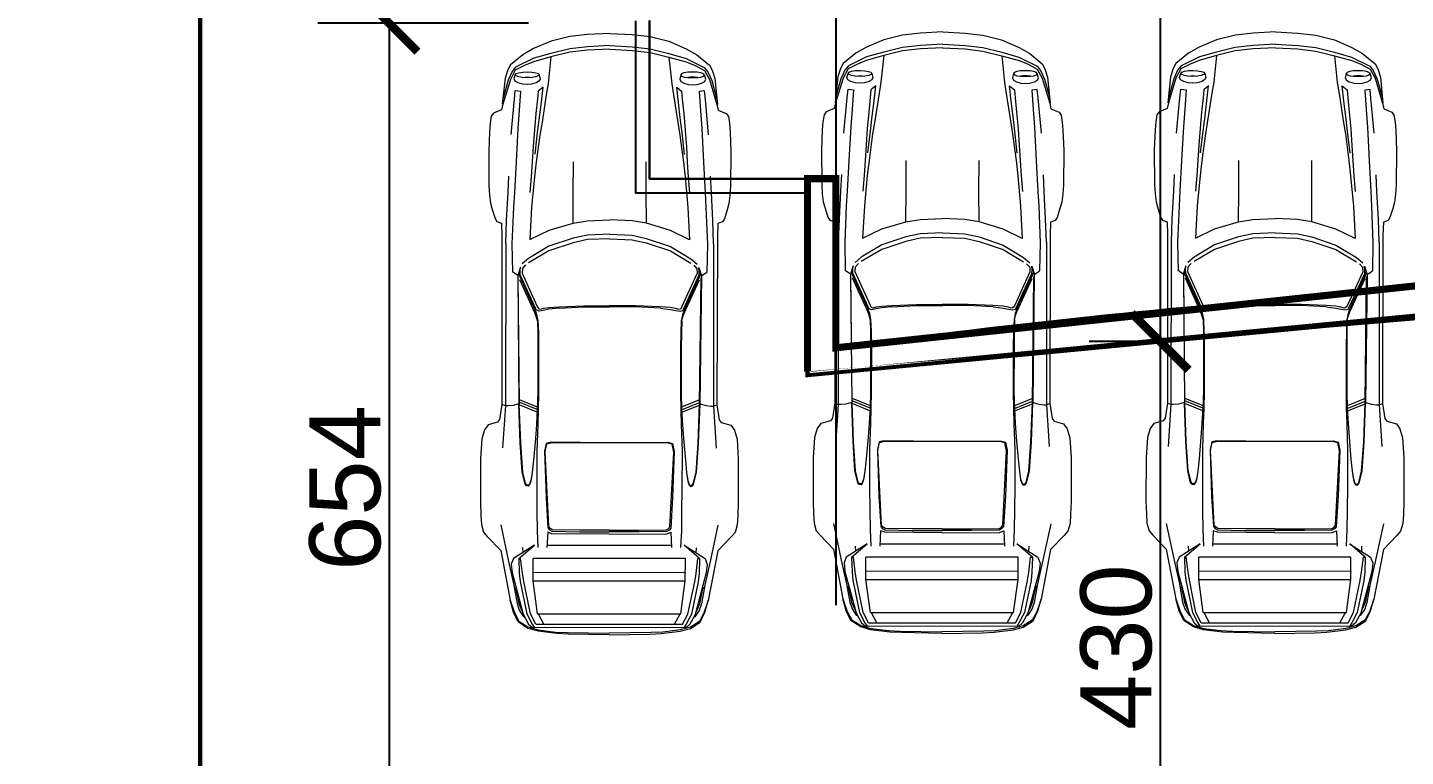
# Model space of a CAD drawing. Extents: x 250879 to 348495, y -51522 to -9360.
# Drawn here: x 262997 to 263966, y -23631 to -23118 of the extents above; entities that cross this region are included whole.
import ezdxf

# ---------------------------------------------------------------- set-up
doc = ezdxf.new("R2010")
doc.units = 0
doc.layers.get('0').update_dxf_attribs({"linetype": 'CONTINUOUS'})
doc.layers.get('DEFPOINTS').update_dxf_attribs({"color": 9, "linetype": 'CONTINUOUS'})
doc.layers.add('AXIS', color=1, linetype='CONTINUOUS')
doc.layers.add('WALL', color=7, linetype='CONTINUOUS')
doc.layers.add('FIGURES', color=153, linetype='CONTINUOUS', lineweight=0)
doc.styles.add('STYLE1', font='sanss___.ttf', dxfattribs={"height": 50})
doc.dimstyles.new('style1', dxfattribs={"dimtxt": 50, "dimasz": 40, "dimexe": 50, "dimexo": 3, "dimgap": 5, "dimtad": 1, "dimdec": 0, "dimdsep": 46, "dimtxsty": 'STYLE1', "dimblk1": 'ARCHTICK', "dimblk2": 'ARCHTICK', "dimsah": 1, "dimcen": 2.5, "dimdle": 50, "dimclrd": 3, "dimclre": 3, "dimclrt": 3, "dimadec": 0, "dimazin": 0, "dimtfac": 1, "dimtdec": 0, "dimtmove": 2, "dimatfit": 2, "dimldrblk": 'ARCHTICK', "dimfxl": 1, "dimtolj": 1, "dimtzin": 0, "dimarcsym": 0})

# ---------------------------------------------------------------- blocks, each defined once
blk = doc.blocks.new('_ARCHTICK')
at = {"color": 0, "linetype": 'ByBlock', "const_width": 0.15}
blk.add_lwpolyline([(-0.5, -0.5), (0.5, 0.5)], dxfattribs=at)
blk = doc.blocks.new('*D1119')
at = {"layer": 'DEFPOINTS', "color": 0, "transparency": 16777216}
for p in [(263118.8169388716, -20057.66837802991), (262897.8062085529, -23768.66837802991), (263118.8169388716, -23768.66837802991)]:
    blk.add_point(p, dxfattribs=at)
at = {"layer": 'WALL', "color": 3, "lineweight": -2, "transparency": 16777216}
for p, q in [((262897.8062085529, -20007.66837802991), (262897.8062085529, -23818.66837802991)), ((263115.8169388716, -20057.66837802991), (262847.8062085529, -20057.66837802991)), ((263115.8169388716, -23768.66837802991), (262847.8062085529, -23768.66837802991))]:
    blk.add_line(p, q, dxfattribs=at)
at = {"layer": 'WALL', "color": 3, "lineweight": -2, "transparency": 16777216, "xscale": 40, "yscale": 40, "zscale": 40}
for p, rotation in [((262897.8062085529, -20057.66837802991), 90), ((262897.8062085529, -23768.66837802991), 270)]:
    blk.add_blockref('_ARCHTICK', p, dxfattribs=dict(at, rotation=rotation))
at = {"layer": 'WALL', "color": 3, "transparency": 16777216, "insert": (262867.0174568382, -21913.16837802987), "char_height": 50, "attachment_point": 5, "rotation": 90, "style": 'STYLE1'}
blk.add_mtext('\\A1;3711', dxfattribs=at)
blk = doc.blocks.new('*D1152')
at = {"layer": 'DEFPOINTS', "color": 0, "transparency": 16777216}
for p in [(263776.39302939, -20157.66837801781), (263793.9940098749, -23338.78375830998), (263797.2964855147, -23338.78375830998)]:
    blk.add_point(p, dxfattribs=at)
at = {"layer": 'WALL', "color": 3, "lineweight": -2, "transparency": 16777216}
for p, q in [((263793.9940098749, -20107.66837801781), (263793.9940098749, -23388.78375830998)), ((263779.39302939, -20157.66837801781), (263843.9940098749, -20157.66837801781)), ((263794.2964855147, -23338.78375830998), (263743.9940098749, -23338.78375830998))]:
    blk.add_line(p, q, dxfattribs=at)
at = {"layer": 'WALL', "color": 3, "lineweight": -2, "transparency": 16777216, "xscale": 40, "yscale": 40, "zscale": 40}
for p, rotation in [((263793.9940098749, -20157.66837801781), 90), ((263793.9940098749, -23338.78375830998), 270)]:
    blk.add_blockref('_ARCHTICK', p, dxfattribs=dict(at, rotation=rotation))
at = {"layer": 'WALL', "color": 3, "transparency": 16777216, "insert": (263763.2052581602, -21748.22606816385), "char_height": 50, "attachment_point": 5, "rotation": 90, "style": 'STYLE1'}
blk.add_mtext('\\A1;3181', dxfattribs=at)
blk = doc.blocks.new('*D1153')
at = {"layer": 'DEFPOINTS', "color": 0, "transparency": 16777216}
for p in [(263797.2964855147, -23338.78375830998), (263793.9940098749, -23768.66837802991), (263797.2964855147, -23768.66837802991)]:
    blk.add_point(p, dxfattribs=at)
at = {"layer": 'WALL', "color": 3, "lineweight": -2, "transparency": 16777216}
for p, q in [((263793.9940098749, -23288.78375830998), (263793.9940098749, -23818.66837802991)), ((263794.2964855147, -23338.78375830998), (263743.9940098749, -23338.78375830998)), ((263794.2964855147, -23768.66837802991), (263743.9940098749, -23768.66837802991))]:
    blk.add_line(p, q, dxfattribs=at)
at = {"layer": 'WALL', "color": 3, "lineweight": -2, "transparency": 16777216, "xscale": 40, "yscale": 40, "zscale": 40}
for p, rotation in [((263793.9940098749, -23338.78375830998), 90), ((263793.9940098749, -23768.66837802991), 270)]:
    blk.add_blockref('_ARCHTICK', p, dxfattribs=dict(at, rotation=rotation))
at = {"layer": 'WALL', "color": 3, "transparency": 16777216, "insert": (263763.2052581602, -23553.7260681699), "char_height": 50, "attachment_point": 5, "rotation": 90, "style": 'STYLE1'}
blk.add_mtext('\\A1;430', dxfattribs=at)
blk = doc.blocks.new('XREF1$0$02PCAR09')
at = {"color": 0, "linetype": 'ByBlock'}
for p, q in [((-138.1428124021297, 34.83022337169009), (-139.3891880423911, 33.77165775941323)), ((-136.0427548164836, 35.42780073345929), (-138.1428124021297, 34.83022337169009)), ((-133.5670771748684, 35.58146348362851), (-136.0427548164836, 35.42780073345929)), ((-129.8620975318994, 35.70097895598234), (-133.5670771748684, 35.58146348362851)), ((-117.8764030187002, 35.70097895598234), (-129.8620975318994, 35.70097895598234)), ((-112.3274703737005, 35.34243253892082), (-117.8764030187002, 35.70097895598234)), ((-109.8517927320853, 34.5911924269824), (-112.3274703737005, 35.34243253892082)), ((-108.4688279805623, 33.60092137033632), (-109.8517927320853, 34.5911924269824)), ((-139.3891880423911, 33.77165775941323), (-143.264904074437, 30.04960447753655)), ((-107.7346615075316, 30.95450733964419), (-108.4688279805623, 33.60092137033632)), ((-107.0004950345009, 30.42522453350576), (-107.7346615075316, 30.95450733964419)), ((-52.15996686299668, 31.22538604060482), (-52.63802875241204, 29.9471626440904)), ((-51.28921127870443, 31.75696836830567), (-52.15996686299668, 31.22538604060482)), ((-48.84768091490459, 32.52528211915178), (-51.28921127870443, 31.75696836830567)), ((-47.0890961074124, 33.02041764747482), (-48.84768091490459, 32.52528211915178)), ((-44.85244941050485, 33.29359586999788), (-47.0890961074124, 33.02041764747482)), ((-42.25725629653579, 33.4472586201671), (-44.85244941050485, 33.29359586999788)), ((-32.74723942495178, 33.53262681470556), (-42.25725629653579, 33.4472586201671)), ((-27.18123314104443, 33.31066950890558), (-32.74723942495178, 33.53262681470556)), ((-24.96166008304456, 33.13993311982865), (-27.18123314104443, 33.31066950890558)), ((-22.98111796975238, 32.82554285593255), (-24.96166008304456, 33.13993311982865)), ((-22.12743602436781, 32.23503025772103), (-22.98111796975238, 32.82554285593255)), ((-21.22253316226019, 29.99838356081347), (-22.12743602436781, 32.23503025772103)), ((-149.3943404422982, 26.87390764070598), (-160.8848994271744, 23.80065263732156)), ((-157.0433306729439, 27.42026408575209), (-160.4922057322975, 26.22510936221371)), ((-160.2873220654052, 26.49828758473677), (-157.0433306729439, 27.42026408575209)), ((-143.264904074437, 30.04960447753655), (-157.0433306729439, 27.42026408575209)), ((-146.252790883283, 27.89832597516745), (-152.8090682238364, 26.42999302910601)), ((-147.0381782730368, 27.13001222432135), (-149.3943404422982, 26.87390764070598)), ((-145.4332562157138, 26.51536122364446), (-147.0381782730368, 27.13001222432135)), ((-136.160790045383, 30.06982751551053), (-146.252790883283, 27.89832597516745)), ((-103.175999919178, 28.82030247618276), (-114.7860743764081, 29.58861622702888)), ((-102.8003798632088, 29.75935261610579), (-107.0004950345009, 30.42522453350576)), ((-103.175999919178, 28.82030247618276), (-102.8003798632088, 29.75935261610579)), ((-58.20403503631938, 28.78615519836739), (-103.175999919178, 28.82030247618277)), ((-103.175999919178, 28.08613600315206), (-103.175999919178, 28.82030247618276)), ((-103.0564844468242, 26.70317125162907), (-103.175999919178, 28.08613600315206)), ((-56.22349292302719, 29.82764717173656), (-102.8003798632088, 29.75935261610579)), ((-67.0994009072265, 25.45679561136761), (-66.10912985058042, 26.89098127961367)), ((-58.32355050867321, 27.06171766869058), (-66.10912985058042, 26.89098127961367)), ((-48.19888263641232, 26.6348766959983), (-58.32355050867321, 27.06171766869058)), ((-58.20403503631938, 28.7690815594597), (-51.78434680702748, 28.54712425365972)), ((-52.63802875241204, 29.9471626440904), (-56.22349292302719, 29.82764717173656)), ((-51.78434680702748, 28.54712425365972), (-44.1524302152895, 28.13735691987513)), ((-44.1524302152895, 28.13735691987513), (-39.54254771021287, 27.93247325298283)), ((-28.02619871649039, 27.35217620931951), (-18.28586727013732, 26.4470666680137)), ((-19.65175838275259, 29.65691078265965), (-21.22253316226019, 29.99838356081347)), ((-12.48083004152228, 29.04225978198276), (-19.65175838275259, 29.77642625501349)), ((-12.78815554186073, 27.55685319701363), (-19.65175838275259, 29.65691078265965)), ((-13.04308359194108, 28.1808652507445), (-17.95794463294092, 29.54653034359681)), ((-10.58565307144118, 27.08833317646262), (-13.04308359194108, 28.1808652507445)), ((-10.26125698352244, 26.19096208439833), (-12.78815554186073, 27.55685319701363)), ((-10.1417415111686, 28.29101967004435), (-12.48083004152228, 29.04225978198276)), ((-9.425199770093965, 26.13236761146603), (-10.58565307144118, 27.08833317646262)), ((-8.775850398553306, 27.55685319701363), (-10.1417415111686, 28.29101967004435)), ((-5.941626339876557, 24.09090449875231), (-8.775850398553306, 27.55685319701363)), ((-164.7947627370357, 22.48598244142934), (-162.9849570128204, 25.21776466665994)), ((-162.8142206237435, 24.97873372195226), (-164.4191426810665, 22.48598244142934)), ((-160.8848994271744, 23.80065263732156), (-163.5996080134973, 22.31524605235242)), ((-162.9849570128204, 25.21776466665994), (-160.2873220654052, 26.49828758473677)), ((-160.4922057322975, 26.22510936221371), (-162.8142206237435, 24.97873372195226)), ((-161.4995504278513, 23.7323580816908), (-161.7379082183368, 23.33391197800627)), ((-159.7751128981744, 24.91043916632149), (-161.4995504278513, 23.7323580816908)), ((-151.8529444450057, 24.65433458270612), (-160.7653839548205, 22.81038158067546)), ((-160.7653839548205, 21.82011052402938), (-151.8529444450057, 23.66406352606003)), ((-159.7751128981744, 24.24456724892153), (-160.1662057515703, 23.99287382841922)), ((-157.9140862572361, 25.52509016699837), (-159.7751128981744, 24.91043916632149)), ((-157.9140862572361, 25.01288099976763), (-159.7751128981744, 24.24456724892153)), ((-152.8090682238364, 26.42999302910601), (-157.9140862572361, 25.52509016699837)), ((-153.8334865582979, 25.84948930624451), (-157.9140862572361, 25.01288099976763)), ((-153.4749401412364, 26.27633027893679), (-153.8334865582979, 25.84948930624451)), ((-149.513855914652, 24.91043916632149), (-151.8529444450057, 24.65433458270612)), ((-151.8529444450057, 23.66406352606003), (-149.513855914652, 24.03968358202923)), ((-145.4332562157138, 25.02995463867533), (-149.513855914652, 24.91043916632149)), ((-149.513855914652, 24.03968358202923), (-145.4332562157138, 24.53481911035228)), ((-141.7282765727448, 20.71032399502945), (-145.4332562157138, 26.51536122364446)), ((-145.4332562157138, 25.02995463867533), (-141.7282765727448, 20.72739763393714)), ((-145.4332562157138, 24.53481911035228), (-145.4332562157138, 25.02995463867533)), ((-142.3941484901448, 24.02260994312154), (-143.8454077972985, 23.95431538749078)), ((-125.4229514158997, 22.45183516361395), (-125.3717304991766, 22.96404433084469)), ((-125.3717304991766, 22.96404433084469), (-124.8595213319459, 23.3396643868139)), ((-125.132699554469, 22.84452885849085), (-124.688784942869, 23.22014891446006)), ((-124.8595213319459, 23.3396643868139), (-121.5813826616692, 24.14319423246711)), ((-124.688784942869, 23.22014891446006), (-121.5984563005769, 24.00660512120558)), ((-121.5984563005769, 24.00660512120558), (-113.4372569027005, 24.57003520515939)), ((-121.5813826616692, 24.14319423246711), (-113.4372569027005, 24.68955067751323)), ((-113.4372569027005, 24.68955067751323), (-102.680864390855, 25.08117555539841)), ((-113.4372569027005, 24.57003520515939), (-102.680864390855, 24.96166008304457)), ((-104.9004374488549, 20.0273784387218), (-102.902821696655, 24.96166008304457)), ((-104.2174918925472, 19.99323116090642), (-102.1686552236243, 24.96166008304457)), ((-101.4515623895012, 24.96166008304457), (-103.4662517806088, 19.97615752199873)), ((-102.680864390855, 25.43972197245991), (-103.0564844468242, 26.70317125162907)), ((-67.0994009072265, 25.43972197245991), (-102.680864390855, 25.06410191649071)), ((-102.680864390855, 25.08117555539841), (-102.680864390855, 25.43972197245991)), ((-102.680864390855, 24.94458644413687), (-67.64575735227262, 25.32020650010608)), ((-102.680864390855, 25.06410191649071), (-102.680864390855, 24.94458644413687)), ((-77.44602608528737, 20.65910307830637), (-68.24333471404182, 24.8762918885061)), ((-67.38965276865726, 24.8933655274138), (-76.59234413990282, 20.65910307830637)), ((-76.16550316721053, 20.52251396704484), (-66.86036996251882, 24.77385005505996)), ((-66.39938171201115, 24.24456724892153), (-75.65329399997981, 20.0273784387218)), ((-66.41645535091885, 25.20069102775224), (-67.38965276865726, 24.8933655274138)), ((-67.0994009072265, 25.54216380590607), (-67.0994009072265, 25.54216380590606)), ((-64.81153329359587, 24.72262913833689), (-67.0994009072265, 25.45679561136761)), ((-66.86036996251882, 24.77385005505996), (-65.78473071133428, 24.80799733287535)), ((-65.13593243284201, 24.15919905438308), (-66.39938171201115, 24.24456724892153)), ((-65.78473071133428, 24.80799733287535), (-64.81153329359587, 24.72262913833689)), ((-64.12858773728823, 23.28844347009083), (-65.13593243284201, 24.15919905438308)), ((-62.40415020761141, 22.48598244142934), (-63.88955679258056, 24.21041997110615)), ((-44.1524302152895, 26.41291939019832), (-48.19888263641232, 26.6348766959983)), ((-35.59853712253621, 25.95193113969065), (-44.1524302152895, 26.41291939019832)), ((-26.32755119565986, 25.45679561136761), (-35.59853712253621, 25.95193113969065)), ((-21.41034319024481, 25.08117555539841), (-26.32755119565986, 25.45679561136761)), ((-16.03214693432206, 24.72262913833689), (-21.41034319024481, 25.08117555539841)), ((-18.28586727013732, 26.4470666680137), (-15.87848418415283, 26.19096208439833)), ((-15.87848418415283, 26.19096208439833), (-16.03214693432206, 24.72262913833689)), ((-14.22234121010679, 22.91282341412162), (-14.11989937666064, 24.14212541547539)), ((-14.11989937666064, 21.68352141276785), (-14.22234121010679, 22.91282341412162)), ((-14.11989937666064, 24.14212541547539), (-13.76135295959914, 25.40557469464454)), ((-13.76135295959914, 25.40557469464454), (-13.28329107018378, 26.2592566400291)), ((-13.28329107018378, 26.2592566400291), (-12.6686400695069, 26.54950850145985)), ((-12.6686400695069, 26.54950850145985), (-11.49055898487619, 26.19096208439833)), ((-12.31009365244537, 22.86160249739855), (-12.22472545790693, 24.26164088782923)), ((-12.22472545790693, 24.26164088782923), (-12.0710627077377, 25.21776466665994)), ((-12.22472545790693, 24.26164088782923), (-12.03691542992231, 22.86160249739855)), ((-12.0710627077377, 25.21776466665994), (-11.81495812412233, 25.93485750078296)), ((-11.81495812412233, 25.93485750078296), (-11.49055898487619, 26.19096208439833)), ((-11.49055898487619, 26.19096208439833), (-11.18323348453777, 25.93485750078296)), ((-11.18323348453777, 25.93485750078296), (-10.92712890092239, 25.21776466665994)), ((-10.92712890092239, 25.21776466665994), (-10.7393188729378, 24.1250517765677)), ((-10.7393188729378, 24.1250517765677), (-10.68809795621472, 22.86160249739855)), ((-8.895365870907138, 23.62991624824465), (-10.26125698352244, 26.19096208439833)), ((-6.899507290691269, 21.07940676791251), (-9.425199770093965, 26.13236761146603)), ((-7.905094814261051, 21.15423860662943), (-8.895365870907138, 23.62991624824465)), ((-4.268409726922805, 21.13716496772174), (-5.941626339876557, 24.09090449875231)), ((-166.211874766374, 14.44429851590677), (-165.5630764878818, 19.68590566056798)), ((-165.1874564319126, 19.68590566056798), (-165.8021074325894, 14.81991857187598)), ((-165.5630764878818, 19.68590566056798), (-164.7947627370357, 22.48598244142934)), ((-164.4191426810665, 22.48598244142934), (-165.1874564319126, 19.68590566056798)), ((-163.5996080134973, 22.31524605235242), (-164.5898790701434, 21.20545952335249)), ((-163.5996080134973, 21.32497499570633), (-164.5898790701434, 20.71032399502945)), ((-164.5898790701434, -21.20545952335249), (-164.5898790701434, 21.20545952335249)), ((-160.7653839548205, 22.81038158067546), (-163.5996080134973, 21.32497499570633)), ((-163.5996080134973, 20.33470393906024), (-160.7653839548205, 21.82011052402938)), ((-163.5996080134973, 20.33470393906024), (-163.5996080134973, -20.33470393906024)), ((-163.5996080134973, 18.04683632542962), (-160.8848994271744, 19.53224291039876)), ((-160.7653839548205, 19.8224947718295), (-151.613913500298, 21.06887041209096)), ((-160.7653839548205, 19.8224947718295), (-160.7653839548205, -19.8224947718295)), ((-151.613913500298, 21.06887041209096), (-151.613913500298, -21.06887041209096)), ((-151.613913500298, 21.06887041209096), (-145.4332562157138, 21.06887041209096)), ((-149.2577513310366, 21.06887041209096), (-149.2577513310366, -21.1883858844448)), ((-145.4332562157138, -21.06887041209096), (-145.4332562157138, 21.06887041209096)), ((-137.7671923461605, 19.95908388309104), (-142.3941484901448, 19.75420021619874)), ((-132.3377751735147, 20.0273784387218), (-137.7671923461605, 19.95908388309104)), ((-126.0376024165766, 20.09567299435257), (-132.3377751735147, 20.0273784387218)), ((-115.7763454330542, 20.11274663326025), (-126.0376024165766, 20.09567299435257)), ((-125.0814786377459, 22.11036238546013), (-125.4229514158997, 22.45183516361395)), ((-125.1497731933766, 22.43476152470626), (-125.132699554469, 22.84452885849085)), ((-124.8936686097613, 22.11036238546013), (-125.1497731933766, 22.43476152470626)), ((-124.0058393865613, 21.73474232949092), (-125.0814786377459, 22.11036238546013)), ((-123.8351029974844, 21.73474232949092), (-124.8936686097613, 22.11036238546013)), ((-121.6155299394846, 21.3761959124294), (-124.0058393865613, 21.73474232949092)), ((-121.6155299394846, 21.3761959124294), (-123.8351029974844, 21.73474232949092)), ((-118.217875796854, 21.03472313427558), (-121.6155299394846, 21.3761959124294)), ((-112.190881262439, 20.50544032813715), (-118.217875796854, 21.03472313427558)), ((-108.3663861471162, 19.86853066330364), (-115.7763454330542, 20.11274663326025)), ((-108.3663861471162, 20.23226210561409), (-112.190881262439, 20.50544032813715)), ((-104.2174918925472, 19.99323116090642), (-108.3663861471162, 20.23226210561409)), ((-104.2687128092703, 19.72996011643232), (-108.3663861471162, 19.86853066330364)), ((-99.5563884707475, 19.65175838275259), (-104.2687128092703, 19.72996011643232)), ((-99.52224119293213, 19.83956841073719), (-104.2174918925472, 19.99323116090642)), ((-87.1097057070406, 19.64458221481232), (-99.5563884707475, 19.65175838275259)), ((-87.1097057070406, 19.87371568855257), (-99.52224119293213, 19.83956841073719)), ((-82.8583696190255, 19.87371568855257), (-87.1097057070406, 19.87371568855257)), ((-82.8583696190255, 19.71654903557417), (-87.1097057070406, 19.64458221481232)), ((-79.66559914328724, 19.97615752199873), (-82.8583696190255, 19.87371568855257)), ((-79.62576860625475, 19.86461680765525), (-82.8583696190255, 19.71654903557417)), ((-79.66559914328724, 19.95908388309104), (-78.7436226422719, 20.19811482779871)), ((-77.88994069688735, 20.19811482779871), (-79.62576860625475, 19.86461680765525)), ((-78.7436226422719, 20.19811482779871), (-77.44602608528737, 20.65910307830637)), ((-77.20699514057969, 20.43714577250639), (-77.88994069688735, 20.19811482779871)), ((-76.59234413990282, 20.65910307830637), (-77.20699514057969, 20.43714577250639)), ((-76.95089055696434, 19.51516927149106), (-76.71185961225665, 20.24933574452178)), ((-76.72893325116435, 18.37123546467575), (-76.95089055696434, 19.51516927149106)), ((-76.71185961225665, 20.24933574452178), (-76.16550316721053, 20.52251396704484)), ((-76.21672408393361, 19.68590566056798), (-76.43868138973359, 19.241991048968)), ((-76.43868138973359, 19.241991048968), (-76.14842952830286, 18.21757271450653)), ((-75.65329399997981, 20.0273784387218), (-76.21672408393361, 19.68590566056798)), ((-60.21872442742693, 16.81753432407585), (-63.5993049311498, 22.48598244142934)), ((-58.97234878716549, 16.81753432407585), (-62.40415020761141, 22.48598244142934)), ((-57.12839578513483, 22.11036238546013), (-54.53320267116577, 16.80046068516816)), ((-48.19888263641232, 21.63230049604478), (-57.12839578513483, 22.11036238546013)), ((-39.78157865492054, 20.84691310629098), (-48.19888263641232, 21.63230049604478)), ((-39.78157865492054, 21.75181596839861), (-44.11828293747411, 22.11036238546013)), ((-35.59853712253621, 21.46156410696786), (-39.78157865492054, 21.75181596839861)), ((-35.59853712253621, 20.36885121687563), (-39.78157865492054, 20.84691310629098)), ((-31.38134831233648, 21.20545952335249), (-35.59853712253621, 21.46156410696786)), ((-28.20565147550591, 19.37858016022954), (-35.59853712253621, 20.36885121687563)), ((-33.48140589798248, 20.69325035612176), (-27.45441136356749, 19.99323116090642)), ((-26.78853944616754, 20.88106038410637), (-31.38134831233648, 21.20545952335249)), ((-24.62018730489074, 18.78100279846034), (-28.20565147550591, 19.37858016022954)), ((-27.45441136356749, 19.99323116090642), (-23.35673802572159, 19.49809563258338)), ((-22.1957305799986, 20.45421941141409), (-26.78853944616754, 20.88106038410637)), ((-23.35673802572159, 19.49809563258338), (-19.12247557661418, 18.96881282644495)), ((-18.20049907559885, 20.06152571653719), (-22.1957305799986, 20.45421941141409)), ((-15.99799965650669, 19.87371568855258), (-18.20049907559885, 20.06152571653719)), ((-14.88821312750674, 18.50782457593728), (-15.99799965650669, 19.87371568855258)), ((-13.76135295959914, 20.43714577250639), (-14.11989937666064, 21.68352141276785)), ((-13.28329107018378, 19.6517583827526), (-13.76135295959914, 20.43714577250639)), ((-12.6686400695069, 19.32735924350646), (-13.28329107018378, 19.6517583827526)), ((-11.49055898487619, 19.60053746602952), (-12.6686400695069, 19.32735924350646)), ((-12.24179909681461, 21.56400594041401), (-12.31009365244537, 22.86160249739855)), ((-12.03691542992231, 22.86160249739855), (-12.24179909681461, 21.56400594041401)), ((-12.0710627077377, 20.57373488376792), (-12.24179909681461, 21.58107957932171)), ((-11.81495812412233, 19.83956841073719), (-12.0710627077377, 20.57373488376792)), ((-11.49055898487619, 19.60053746602952), (-11.81495812412233, 19.83956841073719)), ((-11.18323348453777, 19.80542113292181), (-11.49055898487619, 19.60053746602952)), ((-10.92712890092239, 20.50544032813715), (-11.18323348453777, 19.80542113292181)), ((-10.7393188729378, 21.58107957932171), (-10.92712890092239, 20.50544032813715)), ((-10.68809795621472, 22.86160249739855), (-10.7393188729378, 21.58107957932171)), ((-6.556277340553434, 16.32239879575281), (-7.905094814261051, 21.15423860662943)), ((-5.566006283907346, 16.32239879575281), (-6.899507290691269, 21.07940676791251)), ((-2.168352141276795, 16.30532515684511), (-4.268409726922805, 21.13716496772174)), ((-138.1428124021297, 17.05656526878352), (-142.3770748512371, 17.26144893567582)), ((-141.7282765727448, 17.26144893567582), (-141.7282765727448, -17.15578437787134)), ((-138.6550215693604, 3.774758283725532e-15), (-138.569653374822, 15.89555782306053)), ((-138.569653374822, 15.89555782306053), (-138.1428124021297, 17.05656526878352)), ((-137.903781457422, 15.89555782306053), (-138.0403705686835, 8.28071487023023)), ((-137.5110877625451, 16.57850337936818), (-137.903781457422, 15.89555782306053)), ((-137.5623086792682, 8.161199397876398), (-137.4769404847297, 15.77604235070669)), ((-136.9818049564067, 17.00534435206045), (-137.5110877625451, 16.57850337936818)), ((-137.4769404847297, 15.77604235070669), (-137.0842467898528, 16.44191426810665)), ((-137.0842467898528, 16.44191426810665), (-136.5549639837144, 16.78365285606781)), ((-128.5474273360072, 17.51755351929119), (-136.9818049564067, 17.00534435206045)), ((-136.5549639837144, 16.78365285606781), (-115.9470818221311, 17.82487901962963)), ((-115.7592717941465, 17.94439449198347), (-128.5474273360072, 17.51755351929119)), ((-115.9470818221311, 17.82487901962963), (-113.7275087641312, 17.36389076912197)), ((-113.5567723750543, 17.48340624147581), (-115.7592717941465, 17.94439449198347)), ((-113.7275087641312, 17.36389076912197), (-113.351888708162, 15.9467787397836)), ((-113.1982259579928, 16.06629421213744), (-113.5567723750543, 17.48340624147581)), ((-113.4031096248851, -0.01707363890769309), (-113.1982259579928, 16.06629421213744)), ((-113.351888708162, 15.9467787397836), (-113.4031096248851, 0.01707363890769309)), ((-76.42160775082591, 16.81753432407585), (-76.72893325116435, 18.37123546467575)), ((-76.09720861157977, 14.06867845993756), (-76.42160775082591, 16.81753432407585)), ((-76.14842952830286, 18.21757271450653), (-75.92647222250287, 16.81753432407585)), ((-75.92647222250287, 16.81753432407585), (-75.72158855561057, 13.98331026539911)), ((-60.21872442742693, 16.81753432407585), (-60.21872442742693, 16.81753432407585)), ((-57.99915136942708, 10.14174151116859), (-60.21872442742693, 16.81753432407585)), ((-56.75277572916563, 10.14174151116859), (-58.97234878716549, 16.81753432407585)), ((-54.53320267116577, 16.80046068516816), (-52.55266055787358, 10.14174151116859)), ((-17.00534435206046, 17.60292171382965), (-24.62018730489074, 18.78100279846034)), ((-19.12247557661418, 18.96881282644495), (-14.88821312750674, 18.50782457593728)), ((-13.94916298758373, 17.1077861855066), (-17.00534435206046, 17.60292171382965)), ((-6.556277340553434, 16.32239879575281), (-13.94916298758373, 17.1077861855066)), ((-5.258680783568892, 11.13201256781468), (-6.556277340553434, 16.32239879575281)), ((-4.268409726922805, 11.13201256781468), (-5.566006283907346, 16.32239879575281)), ((-0.8707555842922545, 11.13201256781468), (-2.168352141276795, 16.30532515684511)), ((-166.3484638776355, 11.21738076235313), (-166.211874766374, 14.44429851590677)), ((-165.938696543851, 11.59300081832234), (-166.0752856551125, -3.774758283725532e-15)), ((-165.8021074325894, 14.81991857187598), (-165.938696543851, 11.59300081832234)), ((-76.09720861157977, 14.06867845993756), (-75.73866219451826, 7.153854702322628)), ((-75.72158855561057, 13.98331026539911), (-75.4313366941798, 7.153854702322628)), ((-166.5704211834355, 0.01707363890769309), (-166.3484638776355, 11.21738076235313)), ((-138.0403705686835, 8.28071487023023), (-138.0403705686835, 3.774758283725532e-15)), ((-137.5623086792682, -3.774758283725532e-15), (-137.5623086792682, 8.161199397876398)), ((-57.12839578513483, 6.180657284584224), (-57.99915136942708, 10.14174151116859)), ((-55.89909378378107, 6.180657284584224), (-56.75277572916563, 10.14174151116859)), ((-52.55266055787358, 10.14174151116859), (-44.11828293747411, 10.09052059444551)), ((-52.55266055787358, 10.14174151116859), (-51.920935918289, 6.180657284584224)), ((-44.11828293747411, 10.09052059444551), (-35.59853712253621, 10.09052059444551)), ((-4.695250699615091, 6.19773092349192), (-5.258680783568892, 11.13201256781468)), ((-3.704979642969004, 6.19773092349192), (-4.268409726922805, 11.13201256781468)), ((-0.3073255003384538, 6.180657284584224), (-0.8707555842922545, 11.13201256781468)), ((-75.73866219451826, 7.153854702322628), (-75.77280947233363, 3.774758283725532e-15)), ((-75.4313366941798, 7.153854702322628), (-75.39718941636443, 3.774758283725532e-15)), ((-56.88936484042716, 3.774758283725532e-15), (-57.12839578513483, 6.180657284584224)), ((-55.64298920016569, 3.774758283725532e-15), (-55.89909378378107, 6.180657284584224)), ((-51.920935918289, 6.180657284584224), (-51.68190497358133, 3.774758283725532e-15)), ((-4.387925199276668, 3.774758283725532e-15), (-4.695250699615091, 6.19773092349192)), ((-3.39765414263055, 3.774758283725532e-15), (-3.704979642969004, 6.19773092349192)), ((0, 3.774758283725532e-15), (-0.3073255003384538, 6.180657284584224)), ((-165.938696543851, -11.59300081832234), (-166.0752856551125, 7.549516567451064e-15)), ((-138.6550215693604, 0), (-138.569653374822, -15.89555782306052)), ((-138.0403705686835, -8.28071487023023), (-138.0403705686835, 0)), ((-137.5623086792682, 7.549516567451064e-15), (-137.5623086792682, -8.161199397876398)), ((-113.4031096248851, 0.01707363890769686), (-113.1982259579928, -16.06629421213744)), ((-75.73866219451826, -7.153854702322621), (-75.77280947233363, 0)), ((-75.4313366941798, -7.153854702322621), (-75.39718941636443, 0)), ((-56.88936484042716, 0), (-57.12839578513483, -6.180657284584223)), ((-55.64298920016569, 0), (-55.89909378378107, -6.180657284584223)), ((-51.920935918289, -6.180657284584223), (-51.68190497358133, 0)), ((-4.387925199276668, 0), (-4.695250699615091, -6.19773092349192)), ((-3.39765414263055, 0), (-3.704979642969004, -6.19773092349192)), ((0, 0), (-0.3073255003384538, -6.180657284584223)), ((-166.5704211834355, -0.01707363890768931), (-166.3484638776355, -11.21738076235313)), ((-113.351888708162, -15.9467787397836), (-113.4031096248851, -0.01707363890768931)), ((-76.09720861157977, -14.06867845993756), (-75.73866219451826, -7.153854702322621)), ((-75.72158855561057, -13.9833102653991), (-75.4313366941798, -7.153854702322621)), ((-57.12839578513483, -6.180657284584223), (-57.99915136942708, -10.14174151116859)), ((-55.89909378378107, -6.180657284584223), (-56.75277572916563, -10.14174151116859)), ((-52.55266055787358, -10.14174151116859), (-51.920935918289, -6.180657284584223)), ((-4.695250699615091, -6.19773092349192), (-5.258680783568892, -11.13201256781468)), ((-3.704979642969004, -6.19773092349192), (-4.268409726922805, -11.13201256781468)), ((-0.3073255003384538, -6.180657284584223), (-0.8707555842922545, -11.13201256781468)), ((-166.3484638776355, -11.21738076235313), (-166.211874766374, -14.44429851590677)), ((-137.903781457422, -15.89555782306052), (-138.0403705686835, -8.28071487023023)), ((-137.5623086792682, -8.161199397876398), (-137.4769404847297, -15.77604235070669)), ((-57.99915136942708, -10.14174151116859), (-60.21872442742693, -16.81753432407585)), ((-56.75277572916563, -10.14174151116859), (-58.97234878716549, -16.81753432407585)), ((-54.53320267116577, -16.80046068516816), (-52.55266055787358, -10.14174151116859)), ((-52.55266055787358, -10.14174151116859), (-44.11828293747411, -10.09052059444551)), ((-44.11828293747411, -10.09052059444551), (-35.59853712253621, -10.09052059444551)), ((-5.258680783568892, -11.13201256781468), (-6.556277340553434, -16.32239879575281)), ((-4.268409726922805, -11.13201256781468), (-5.566006283907346, -16.32239879575281)), ((-0.8707555842922545, -11.13201256781468), (-2.168352141276795, -16.30532515684511)), ((-166.211874766374, -14.44429851590677), (-165.5630764878818, -19.68590566056798)), ((-165.8021074325894, -14.81991857187597), (-165.938696543851, -11.59300081832234)), ((-165.1874564319126, -19.68590566056798), (-165.8021074325894, -14.81991857187597)), ((-76.09720861157977, -14.06867845993756), (-76.42160775082591, -16.81753432407585)), ((-75.92647222250287, -16.81753432407585), (-75.72158855561057, -13.9833102653991)), ((-163.5996080134973, -18.04683632542962), (-160.8848994271744, -19.53224291039876)), ((-138.1428124021297, -17.05656526878352), (-142.3770748512371, -17.26144893567582)), ((-138.569653374822, -15.89555782306052), (-138.1428124021297, -17.05656526878352)), ((-137.5110877625451, -16.57850337936818), (-137.903781457422, -15.89555782306052)), ((-136.9818049564067, -17.00534435206045), (-137.5110877625451, -16.57850337936818)), ((-137.4769404847297, -15.77604235070669), (-137.0842467898528, -16.44191426810665)), ((-137.0842467898528, -16.44191426810665), (-136.5549639837144, -16.78365285606781)), ((-128.5474273360072, -17.51755351929119), (-136.9818049564067, -17.00534435206045)), ((-136.5549639837144, -16.78365285606781), (-115.9470818221311, -17.82487901962963)), ((-115.7592717941465, -17.94439449198347), (-128.5474273360072, -17.51755351929119)), ((-115.9470818221311, -17.82487901962963), (-113.7275087641312, -17.36389076912197)), ((-113.5567723750543, -17.48340624147581), (-115.7592717941465, -17.94439449198347)), ((-113.7275087641312, -17.36389076912197), (-113.351888708162, -15.9467787397836)), ((-113.1982259579928, -16.06629421213744), (-113.5567723750543, -17.48340624147581)), ((-76.72893325116435, -18.37123546467575), (-76.95089055696434, -19.51516927149106)), ((-76.42160775082591, -16.81753432407585), (-76.72893325116435, -18.37123546467575)), ((-76.43868138973359, -19.241991048968), (-76.14842952830286, -18.21757271450653)), ((-76.14842952830286, -18.21757271450653), (-75.92647222250287, -16.81753432407585)), ((-60.21872442742693, -16.81753432407585), (-63.5993049311498, -22.48598244142934)), ((-58.97234878716549, -16.81753432407585), (-62.40415020761141, -22.48598244142934)), ((-60.21872442742693, -16.81753432407585), (-60.21872442742693, -16.81753432407585)), ((-57.12839578513483, -22.11036238546013), (-54.53320267116577, -16.80046068516816)), ((-24.62018730489074, -18.78100279846034), (-28.20565147550591, -19.37858016022954)), ((-17.00534435206046, -17.60292171382965), (-24.62018730489074, -18.78100279846034)), ((-23.35673802572159, -19.49809563258338), (-19.12247557661418, -18.96881282644495)), ((-19.12247557661418, -18.96881282644495), (-14.88821312750674, -18.50782457593728)), ((-13.94916298758373, -17.1077861855066), (-17.00534435206046, -17.60292171382965)), ((-14.88821312750674, -18.50782457593728), (-15.99799965650669, -19.87371568855258)), ((-6.556277340553434, -16.32239879575281), (-13.94916298758373, -17.1077861855066)), ((-6.556277340553434, -16.32239879575281), (-7.905094814261051, -21.15423860662943)), ((-5.566006283907346, -16.32239879575281), (-6.899507290691269, -21.07940676791251)), ((-2.168352141276795, -16.30532515684511), (-4.268409726922805, -21.13716496772174)), ((-165.5630764878818, -19.68590566056798), (-164.7947627370357, -22.48598244142934)), ((-164.4191426810665, -22.48598244142934), (-165.1874564319126, -19.68590566056798)), ((-164.7947627370357, -22.48598244142934), (-162.9849570128204, -25.21776466665994)), ((-163.5996080134973, -21.32497499570633), (-164.5898790701434, -20.71032399502945)), ((-163.5996080134973, -22.31524605235242), (-164.5898790701434, -21.20545952335249)), ((-162.8142206237435, -24.97873372195226), (-164.4191426810665, -22.48598244142934)), ((-163.5996080134973, -20.33470393906024), (-160.7653839548205, -21.82011052402938)), ((-160.7653839548205, -22.81038158067546), (-163.5996080134973, -21.32497499570633)), ((-160.8848994271744, -23.80065263732156), (-163.5996080134973, -22.31524605235242)), ((-160.7653839548205, -19.8224947718295), (-151.613913500298, -21.06887041209096)), ((-160.7653839548205, -21.82011052402938), (-151.8529444450057, -23.66406352606003)), ((-151.8529444450057, -24.65433458270612), (-160.7653839548205, -22.81038158067546)), ((-151.613913500298, -21.06887041209096), (-145.4332562157138, -21.06887041209096)), ((-141.7282765727448, -20.71032399502945), (-145.4332562157138, -26.51536122364446)), ((-145.4332562157138, -25.02995463867533), (-141.7282765727448, -20.72739763393714)), ((-137.7671923461605, -19.95908388309104), (-142.3941484901448, -19.75420021619874)), ((-132.3377751735147, -20.0273784387218), (-137.7671923461605, -19.95908388309104)), ((-126.0376024165766, -20.09567299435257), (-132.3377751735147, -20.0273784387218)), ((-115.7763454330542, -20.11274663326025), (-126.0376024165766, -20.09567299435257)), ((-125.0814786377459, -22.11036238546013), (-125.4229514158997, -22.45183516361395)), ((-125.4229514158997, -22.45183516361395), (-125.3717304991766, -22.96404433084469)), ((-124.8936686097613, -22.11036238546013), (-125.1497731933766, -22.43476152470626)), ((-125.1497731933766, -22.43476152470626), (-125.132699554469, -22.84452885849085)), ((-125.132699554469, -22.84452885849085), (-124.688784942869, -23.22014891446006)), ((-124.0058393865613, -21.73474232949092), (-125.0814786377459, -22.11036238546013)), ((-123.8351029974844, -21.73474232949092), (-124.8936686097613, -22.11036238546013)), ((-121.6155299394846, -21.3761959124294), (-124.0058393865613, -21.73474232949092)), ((-121.6155299394846, -21.3761959124294), (-123.8351029974844, -21.73474232949092)), ((-118.217875796854, -21.03472313427558), (-121.6155299394846, -21.3761959124294)), ((-112.190881262439, -20.50544032813715), (-118.217875796854, -21.03472313427558)), ((-108.3663861471162, -19.86853066330364), (-115.7763454330542, -20.11274663326025)), ((-108.3663861471162, -20.23226210561409), (-112.190881262439, -20.50544032813715)), ((-104.2687128092703, -19.72996011643232), (-108.3663861471162, -19.86853066330364)), ((-104.2174918925472, -19.99323116090642), (-108.3663861471162, -20.23226210561409)), ((-104.9004374488549, -20.0273784387218), (-102.902821696655, -24.96166008304457)), ((-99.5563884707475, -19.65175838275259), (-104.2687128092703, -19.72996011643232)), ((-99.52224119293213, -19.83956841073719), (-104.2174918925472, -19.99323116090642)), ((-104.2174918925472, -19.99323116090642), (-102.1686552236243, -24.96166008304457)), ((-101.4515623895012, -24.96166008304457), (-103.4662517806088, -19.97615752199873)), ((-87.1097057070406, -19.64458221481232), (-99.5563884707475, -19.65175838275259)), ((-87.1097057070406, -19.87371568855257), (-99.52224119293213, -19.83956841073719)), ((-82.8583696190255, -19.71654903557417), (-87.1097057070406, -19.64458221481232)), ((-82.8583696190255, -19.87371568855257), (-87.1097057070406, -19.87371568855257)), ((-79.62576860625475, -19.86461680765525), (-82.8583696190255, -19.71654903557417)), ((-79.66559914328724, -19.97615752199873), (-82.8583696190255, -19.87371568855257)), ((-79.66559914328724, -19.95908388309104), (-78.7436226422719, -20.19811482779871)), ((-77.88994069688735, -20.19811482779871), (-79.62576860625475, -19.86461680765525)), ((-78.7436226422719, -20.19811482779871), (-77.44602608528737, -20.65910307830637)), ((-77.20699514057969, -20.43714577250639), (-77.88994069688735, -20.19811482779871)), ((-77.44602608528737, -20.65910307830637), (-68.24333471404182, -24.8762918885061)), ((-76.59234413990282, -20.65910307830637), (-77.20699514057969, -20.43714577250639)), ((-76.95089055696434, -19.51516927149106), (-76.71185961225665, -20.24933574452178)), ((-76.71185961225665, -20.24933574452178), (-76.16550316721053, -20.52251396704484)), ((-67.38965276865726, -24.8933655274138), (-76.59234413990282, -20.65910307830637)), ((-76.21672408393361, -19.68590566056798), (-76.43868138973359, -19.241991048968)), ((-75.65329399997981, -20.0273784387218), (-76.21672408393361, -19.68590566056798)), ((-76.16550316721053, -20.52251396704484), (-66.86036996251882, -24.77385005505996)), ((-66.39938171201115, -24.24456724892153), (-75.65329399997981, -20.0273784387218)), ((-62.40415020761141, -22.48598244142934), (-63.88955679258056, -24.21041997110615)), ((-48.19888263641232, -21.63230049604478), (-57.12839578513483, -22.11036238546013)), ((-39.78157865492054, -20.84691310629098), (-48.19888263641232, -21.63230049604478)), ((-39.78157865492054, -21.75181596839861), (-44.11828293747411, -22.11036238546013)), ((-35.59853712253621, -20.36885121687563), (-39.78157865492054, -20.84691310629098)), ((-35.59853712253621, -21.46156410696786), (-39.78157865492054, -21.75181596839861)), ((-28.20565147550591, -19.37858016022954), (-35.59853712253621, -20.36885121687563)), ((-31.38134831233648, -21.20545952335249), (-35.59853712253621, -21.46156410696786)), ((-33.48140589798248, -20.69325035612176), (-27.45441136356749, -19.99323116090642)), ((-26.78853944616754, -20.88106038410637), (-31.38134831233648, -21.20545952335249)), ((-27.45441136356749, -19.99323116090642), (-23.35673802572159, -19.49809563258338)), ((-22.1957305799986, -20.45421941141409), (-26.78853944616754, -20.88106038410637)), ((-18.20049907559885, -20.06152571653719), (-22.1957305799986, -20.45421941141409)), ((-15.99799965650669, -19.87371568855258), (-18.20049907559885, -20.06152571653719)), ((-14.11989937666064, -21.68352141276785), (-14.22234121010679, -22.91282341412162)), ((-13.76135295959914, -20.43714577250639), (-14.11989937666064, -21.68352141276785)), ((-13.28329107018378, -19.6517583827526), (-13.76135295959914, -20.43714577250639)), ((-12.6686400695069, -19.32735924350646), (-13.28329107018378, -19.6517583827526)), ((-11.49055898487619, -19.60053746602952), (-12.6686400695069, -19.32735924350646)), ((-12.24179909681461, -21.56400594041401), (-12.31009365244537, -22.86160249739855)), ((-12.31009365244537, -22.86160249739855), (-12.22472545790693, -24.26164088782923)), ((-12.0710627077377, -20.57373488376792), (-12.24179909681461, -21.58107957932171)), ((-12.03691542992231, -22.86160249739855), (-12.24179909681461, -21.56400594041401)), ((-12.22472545790693, -24.26164088782923), (-12.03691542992231, -22.86160249739855)), ((-11.81495812412233, -19.83956841073719), (-12.0710627077377, -20.57373488376792)), ((-11.49055898487619, -19.60053746602952), (-11.81495812412233, -19.83956841073719)), ((-11.18323348453777, -19.80542113292181), (-11.49055898487619, -19.60053746602952)), ((-10.92712890092239, -20.50544032813715), (-11.18323348453777, -19.80542113292181)), ((-10.7393188729378, -21.58107957932171), (-10.92712890092239, -20.50544032813715)), ((-10.68809795621472, -22.86160249739855), (-10.7393188729378, -21.58107957932171)), ((-10.7393188729378, -24.1250517765677), (-10.68809795621472, -22.86160249739855)), ((-6.899507290691269, -21.07940676791251), (-9.425199770093965, -26.13236761146603)), ((-7.905094814261051, -21.15423860662943), (-8.895365870907138, -23.62991624824465)), ((-4.268409726922805, -21.13716496772174), (-5.941626339876557, -24.09090449875231)), ((-162.9849570128204, -25.21776466665994), (-160.2873220654052, -26.49828758473677)), ((-160.4922057322975, -26.22510936221371), (-162.8142206237435, -24.97873372195226)), ((-161.4995504278513, -23.7323580816908), (-161.7379082183368, -23.33391197800627)), ((-159.7751128981744, -24.91043916632149), (-161.4995504278513, -23.7323580816908)), ((-149.3943404422982, -26.87390764070598), (-160.8848994271744, -23.80065263732156)), ((-157.0433306729439, -27.42026408575209), (-160.4922057322975, -26.22510936221371)), ((-160.2873220654052, -26.49828758473677), (-157.0433306729439, -27.42026408575209)), ((-159.7751128981744, -24.24456724892153), (-160.1662057515703, -23.99287382841922)), ((-157.9140862572361, -25.01288099976763), (-159.7751128981744, -24.24456724892153)), ((-157.9140862572361, -25.52509016699837), (-159.7751128981744, -24.91043916632149)), ((-153.8334865582979, -25.84948930624451), (-157.9140862572361, -25.01288099976763)), ((-152.8090682238364, -26.42999302910601), (-157.9140862572361, -25.52509016699837)), ((-153.4749401412364, -26.27633027893679), (-153.8334865582979, -25.84948930624451)), ((-146.252790883283, -27.89832597516745), (-152.8090682238364, -26.42999302910601)), ((-151.8529444450057, -23.66406352606003), (-149.513855914652, -24.03968358202923)), ((-149.513855914652, -24.91043916632149), (-151.8529444450057, -24.65433458270612)), ((-149.513855914652, -24.03968358202923), (-145.4332562157138, -24.53481911035228)), ((-145.4332562157138, -25.02995463867533), (-149.513855914652, -24.91043916632149)), ((-145.4332562157138, -26.51536122364446), (-147.0381782730368, -27.13001222432135)), ((-145.4332562157138, -24.53481911035228), (-145.4332562157138, -25.02995463867533)), ((-142.3941484901448, -24.02260994312154), (-143.8454077972985, -23.95431538749078)), ((-125.3717304991766, -22.96404433084469), (-124.8595213319459, -23.3396643868139)), ((-124.8595213319459, -23.3396643868139), (-121.5813826616692, -24.14319423246711)), ((-124.688784942869, -23.22014891446006), (-121.5984563005769, -24.00660512120558)), ((-121.5984563005769, -24.00660512120558), (-113.4372569027005, -24.57003520515939)), ((-121.5813826616692, -24.14319423246711), (-113.4372569027005, -24.68955067751323)), ((-113.4372569027005, -24.57003520515939), (-102.680864390855, -24.96166008304457)), ((-113.4372569027005, -24.68955067751323), (-102.680864390855, -25.08117555539841)), ((-103.0564844468242, -26.70317125162907), (-103.175999919178, -28.08613600315206)), ((-102.680864390855, -25.43972197245991), (-103.0564844468242, -26.70317125162907)), ((-102.680864390855, -25.06410191649071), (-102.680864390855, -24.94458644413687)), ((-102.680864390855, -24.94458644413687), (-67.64575735227262, -25.32020650010608)), ((-67.0994009072265, -25.43972197245991), (-102.680864390855, -25.06410191649071)), ((-102.680864390855, -25.08117555539841), (-102.680864390855, -25.43972197245991)), ((-66.41645535091885, -25.20069102775224), (-67.38965276865726, -24.8933655274138)), ((-64.81153329359587, -24.72262913833689), (-67.0994009072265, -25.45679561136761)), ((-67.0994009072265, -25.45679561136761), (-66.10912985058042, -26.89098127961367)), ((-67.0994009072265, -25.54216380590607), (-67.0994009072265, -25.54216380590606)), ((-66.86036996251882, -24.77385005505996), (-65.78473071133428, -24.80799733287535)), ((-65.13593243284201, -24.15919905438308), (-66.39938171201115, -24.24456724892153)), ((-65.78473071133428, -24.80799733287535), (-64.81153329359587, -24.72262913833689)), ((-64.12858773728823, -23.28844347009083), (-65.13593243284201, -24.15919905438308)), ((-48.19888263641232, -26.6348766959983), (-58.32355050867321, -27.06171766869058)), ((-44.1524302152895, -26.41291939019832), (-48.19888263641232, -26.6348766959983)), ((-35.59853712253621, -25.95193113969065), (-44.1524302152895, -26.41291939019832)), ((-26.32755119565986, -25.45679561136761), (-35.59853712253621, -25.95193113969065)), ((-28.02619871649039, -27.35217620931951), (-18.28586727013732, -26.4470666680137)), ((-21.41034319024481, -25.08117555539841), (-26.32755119565986, -25.45679561136761)), ((-16.03214693432206, -24.72262913833689), (-21.41034319024481, -25.08117555539841)), ((-18.28586727013732, -26.4470666680137), (-15.87848418415283, -26.19096208439833)), ((-15.87848418415283, -26.19096208439833), (-16.03214693432206, -24.72262913833689)), ((-14.22234121010679, -22.91282341412162), (-14.11989937666064, -24.14212541547539)), ((-14.11989937666064, -24.14212541547539), (-13.76135295959914, -25.40557469464454)), ((-13.76135295959914, -25.40557469464454), (-13.28329107018378, -26.2592566400291)), ((-13.28329107018378, -26.2592566400291), (-12.6686400695069, -26.54950850145985)), ((-10.26125698352244, -26.19096208439833), (-12.78815554186073, -27.55685319701363)), ((-12.6686400695069, -26.54950850145985), (-11.49055898487619, -26.19096208439833)), ((-12.22472545790693, -24.26164088782923), (-12.0710627077377, -25.21776466665994)), ((-12.0710627077377, -25.21776466665994), (-11.81495812412233, -25.93485750078296)), ((-11.81495812412233, -25.93485750078296), (-11.49055898487619, -26.19096208439833)), ((-11.49055898487619, -26.19096208439833), (-11.18323348453777, -25.93485750078296)), ((-11.18323348453777, -25.93485750078296), (-10.92712890092239, -25.21776466665994)), ((-10.92712890092239, -25.21776466665994), (-10.7393188729378, -24.1250517765677)), ((-9.425199770093965, -26.13236761146603), (-10.58565307144118, -27.08833317646262)), ((-8.895365870907138, -23.62991624824465), (-10.26125698352244, -26.19096208439833)), ((-5.941626339876557, -24.09090449875231), (-8.775850398553306, -27.55685319701363)), ((-143.264904074437, -30.04960447753655), (-157.0433306729439, -27.42026408575209)), ((-147.0381782730368, -27.13001222432135), (-149.3943404422982, -26.87390764070598)), ((-136.160790045383, -30.06982751551053), (-146.252790883283, -27.89832597516745)), ((-139.3891880423911, -33.77165775941323), (-143.264904074437, -30.04960447753655)), ((-103.175999919178, -28.82030247618276), (-114.7860743764081, -29.58861622702888)), ((-107.0004950345009, -30.42522453350575), (-107.7346615075316, -30.95450733964418)), ((-102.8003798632088, -29.75935261610579), (-107.0004950345009, -30.42522453350575)), ((-103.175999919178, -28.08613600315206), (-103.175999919178, -28.82030247618276)), ((-58.20403503631938, -28.78615519836739), (-103.175999919178, -28.82030247618277)), ((-103.175999919178, -28.82030247618276), (-102.8003798632088, -29.75935261610579)), ((-56.22349292302719, -29.82764717173656), (-102.8003798632088, -29.75935261610579)), ((-58.32355050867321, -27.06171766869058), (-66.10912985058042, -26.89098127961367)), ((-58.20403503631938, -28.7690815594597), (-51.78434680702748, -28.54712425365972)), ((-52.63802875241204, -29.9471626440904), (-56.22349292302719, -29.82764717173656)), ((-52.15996686299668, -31.22538604060482), (-52.63802875241204, -29.9471626440904)), ((-51.78434680702748, -28.54712425365972), (-44.1524302152895, -28.13735691987513)), ((-44.1524302152895, -28.13735691987513), (-39.54254771021287, -27.93247325298283)), ((-21.22253316226019, -29.99838356081347), (-22.12743602436781, -32.23503025772103)), ((-19.65175838275259, -29.65691078265965), (-21.22253316226019, -29.99838356081347)), ((-12.78815554186073, -27.55685319701363), (-19.65175838275259, -29.65691078265965)), ((-12.48083004152228, -29.04225978198276), (-19.65175838275259, -29.77642625501349)), ((-13.04308359194108, -28.1808652507445), (-17.95794463294092, -29.54653034359681)), ((-10.58565307144118, -27.08833317646262), (-13.04308359194108, -28.1808652507445)), ((-10.1417415111686, -28.29101967004435), (-12.48083004152228, -29.04225978198276)), ((-8.775850398553306, -27.55685319701363), (-10.1417415111686, -28.29101967004435)), ((-138.1428124021297, -34.83022337169009), (-139.3891880423911, -33.77165775941323)), ((-108.4688279805623, -33.60092137033632), (-109.8517927320853, -34.5911924269824)), ((-107.7346615075316, -30.95450733964418), (-108.4688279805623, -33.60092137033632)), ((-51.28921127870443, -31.75696836830567), (-52.15996686299668, -31.22538604060482)), ((-48.84768091490459, -32.52528211915178), (-51.28921127870443, -31.75696836830567)), ((-47.0890961074124, -33.02041764747482), (-48.84768091490459, -32.52528211915178)), ((-44.85244941050485, -33.29359586999788), (-47.0890961074124, -33.02041764747482)), ((-42.25725629653579, -33.4472586201671), (-44.85244941050485, -33.29359586999788)), ((-32.74723942495178, -33.53262681470556), (-42.25725629653579, -33.4472586201671)), ((-27.18123314104443, -33.31066950890558), (-32.74723942495178, -33.53262681470556)), ((-24.96166008304456, -33.13993311982865), (-27.18123314104443, -33.31066950890558)), ((-22.98111796975238, -32.82554285593255), (-24.96166008304456, -33.13993311982865)), ((-22.12743602436781, -32.23503025772103), (-22.98111796975238, -32.82554285593255)), ((-136.0427548164836, -35.42780073345929), (-138.1428124021297, -34.83022337169009)), ((-133.5670771748684, -35.58146348362851), (-136.0427548164836, -35.42780073345929)), ((-129.8620975318994, -35.70097895598234), (-133.5670771748684, -35.58146348362851)), ((-117.8764030187002, -35.70097895598234), (-129.8620975318994, -35.70097895598234)), ((-112.3274703737005, -35.34243253892082), (-117.8764030187002, -35.70097895598234)), ((-109.8517927320853, -34.5911924269824), (-112.3274703737005, -35.34243253892082))]:
    blk.add_line(p, q, dxfattribs=at)
blk = doc.blocks.new('*D1160')
at = {"layer": 'DEFPOINTS', "color": 0, "transparency": 16777216}
for p in [(263352.7409661766, -23114.91820325248), (263251.6564515558, -23768.66837802991), (263352.7409661766, -23768.66837802991)]:
    blk.add_point(p, dxfattribs=at)
at = {"layer": 'WALL', "color": 3, "lineweight": -2, "transparency": 16777216}
for p, q in [((263251.6564515558, -23064.91820325248), (263251.6564515558, -23818.66837802991)), ((263349.7409661766, -23114.91820325248), (263201.6564515558, -23114.91820325248)), ((263349.7409661766, -23768.66837802991), (263201.6564515558, -23768.66837802991))]:
    blk.add_line(p, q, dxfattribs=at)
at = {"layer": 'WALL', "color": 3, "lineweight": -2, "transparency": 16777216, "xscale": 40, "yscale": 40, "zscale": 40}
for p, rotation in [((263251.6564515558, -23114.91820325248), 90), ((263251.6564515558, -23768.66837802991), 270)]:
    blk.add_blockref('_ARCHTICK', p, dxfattribs=dict(at, rotation=rotation))
at = {"layer": 'WALL', "color": 3, "transparency": 16777216, "insert": (263220.8676998411, -23441.79329064115), "char_height": 50, "attachment_point": 5, "rotation": 90, "style": 'STYLE1'}
blk.add_mtext('\\A1;654', dxfattribs=at)

msp = doc.modelspace()

# ---------------------------------------------------------------- linework, layer by layer
at = {"layer": 'AXIS'}
msp.add_line((263565.9209562109, -19899.16446858895), (263565.9209562109, -23524.12586554483), dxfattribs=at)
at = {"layer": 'WALL', "linetype": 'Continuous'}
msp.add_line((263118.8169388716, -23768.66837802991), (263118.8169388716, -20057.66837802991), dxfattribs=at)
msp.add_line((263118.8169388716, -23768.66837802991), (263118.8169388716, -20057.66837802991), dxfattribs=at)
at = {"layer": 'WALL', "linetype": 'Continuous', "const_width": 3}
for points in [[(263118.8169388716, -23768.66837802991), (263118.8169388716, -20057.66837802991), (265433.8169388716, -20057.66837802991), (265967.8550208879, -23188.22973900642), (265035.8169388716, -23768.66837802992), (263115.8169388716, -23768.66837802991)], [(265433.8169388716, -20057.66837802991), (263118.8169388716, -20057.66837802991), (263118.8169388716, -23768.66837802991), (265035.8169388716, -23768.66837802991)], [(263991.0972139554, -23298.87332650646), (263991.1000576168, -23319.98870354891), (263545.9209562151, -23363.16213682765), (263545.9209562106, -23224.22549141661)]]:
    msp.add_lwpolyline(points, dxfattribs=at)
at = {"layer": 'WALL', "linetype": 'Continuous'}
msp.add_lwpolyline([(263424.8576016224, -23113.16213682806), (263424.8576016224, -23234.22549141667), (263545.920956211, -23234.22549141661)], dxfattribs=at)
msp.add_lwpolyline([(263434.8576016224, -23224.22549141667), (263434.8576016224, -23113.16213682815), (263434.8576016224, -23224.22549141667), (263545.9209562109, -23224.22549141661)], close=True, dxfattribs=at)
at = {"layer": 'WALL', "linetype": 'Continuous', "ltscale": 3, "const_width": 5}
msp.add_lwpolyline([(263545.9209562106, -23224.22549141661), (263545.920956211, -23363.16213682812), (263991.1000498842, -23319.88118622897), (263991.0970616545, -23297.74511925992), (263565.920956211, -23343.16213682809), (263565.920956211, -23224.22549141661), (263545.920956211, -23224.22549141664)], dxfattribs=at)
at = {"layer": 'WALL', "linetype": 'Continuous'}
msp.add_arc((264366.5052079065, -29226.08582002155), 5937.147985888611, 94.44479558815884, 97.74955513238184, dxfattribs=at)
msp.add_arc((264366.5052079065, -29226.08582002155), 5937.147985888611, 94.44479558815884, 97.74955513238184, dxfattribs=at)

# ---------------------------------------------------------------- block references
at = {"layer": 'FIGURES', "lineweight": 0, "xscale": 2.539999999841102, "yscale": 2.539999999841102, "zscale": 2.539999999841102, "rotation": 89.923157586217}
for p in [(263407.0065898883, -23121.99305598041, -260.8267762620744), (263641.0627597031, -23121.03898189635, -260.8267762620744), (263875.1176499576, -23121.03898189635, -260.8267762620744)]:
    msp.add_blockref('XREF1$0$02PCAR09', p, dxfattribs=at)

# ---------------------------------------------------------------- dimensions: what is measured, and where the dimension line sits
at = {"layer": 'WALL'}
for base, p1, p2, picture, middle in [((262897.8062085529, -23768.66837802991), (263118.8169388716, -20057.66837802991), (263118.8169388716, -23768.66837802991), '*D1119', (262867.0174568382, -21913.16837802987)), ((263793.9940098749, -23338.78375830998), (263776.39302939, -20157.66837801781), (263797.2964855147, -23338.78375830998), '*D1152', (263763.2052581602, -21748.22606816385)), ((263251.6564515558, -23768.66837802991), (263352.7409661766, -23114.91820325248), (263352.7409661766, -23768.66837802991), '*D1160', (263220.8676998411, -23441.79329064115)), ((263793.9940098749, -23768.66837802991), (263797.2964855147, -23338.78375830998), (263797.2964855147, -23768.66837802991), '*D1153', (263763.2052581602, -23553.7260681699))]:
    dim = msp.add_linear_dim(base=base, p1=p1, p2=p2, angle=90, dimstyle='style1', dxfattribs=at)
    dim.commit()
    dim.dimension.update_dxf_attribs({"geometry": picture, "text_midpoint": middle})

doc.saveas('drawing.dxf')
